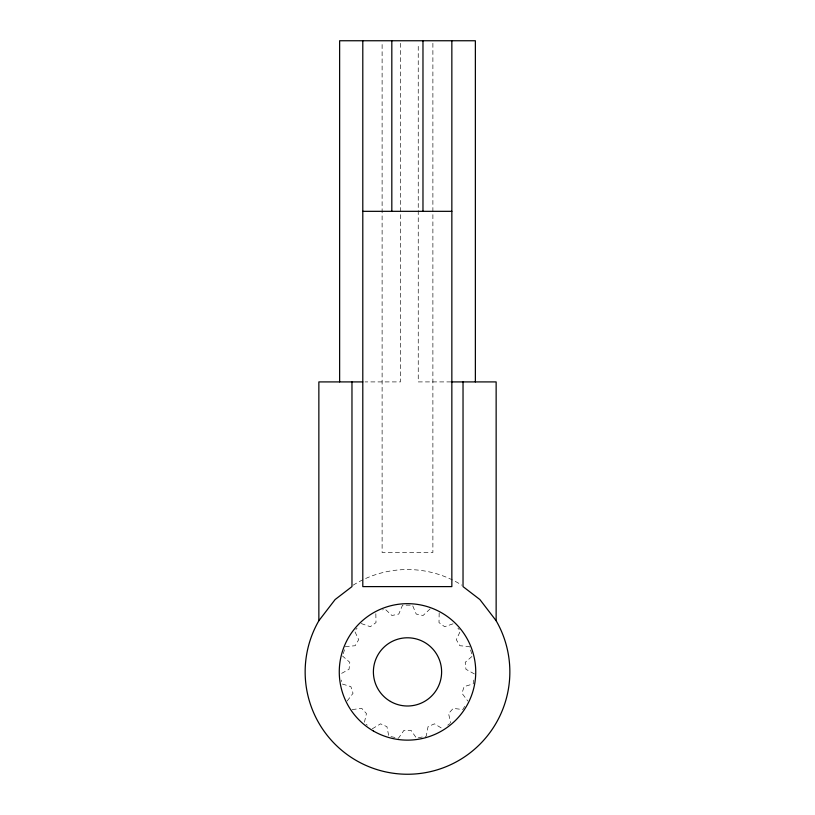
<?xml version="1.0" encoding="UTF-8"?>
<svg xmlns="http://www.w3.org/2000/svg" width="815" height="815" viewBox="0 0 815 815"><rect width="100%" height="100%" fill="white"/><g stroke="black" fill="none" stroke-linecap="round" stroke-linejoin="round"><path stroke-width="0.61" stroke-dasharray="4.08 3.06" d="M400.44 43.297L400.44 381.909L365.1 381.909M439.173 612.951L439 622.599L444.654 626.715L453.782 623.557M473.749 680.107L473.362 683.816L464.122 686.627L461.962 693.27L467.779 700.971M343.258 653.64L345.56 646.56L355.177 645.725L358.671 639.673L354.586 630.932L357.072 628.161M464.682 706.35L462.818 709.57L453.242 708.378L448.556 713.573L450.746 722.976M347.221 700.971L353.038 693.27L350.878 686.627L341.638 683.816L341.251 680.107M430.116 608.917L423.056 615.508L416.221 614.052L412.461 605.158L402.539 605.158L398.78 614.052L391.944 615.508L384.884 608.917L382.622 609.926M447.73 725.167L449.737 723.71M372.282 728.814L380.554 723.832L386.942 726.674L388.775 736.149L398.474 738.217L404.006 730.301L410.994 730.301L416.526 738.217L426.225 736.149L428.058 726.674L434.446 723.832L442.718 728.814M341.658 673.363L349.054 669.278L349.788 662.32L342.494 655.994M352.182 709.57L361.758 708.378L366.444 713.573L364.254 722.976L367.27 725.167M450.909 381.909L418.248 381.909L418.238 43.297M361.218 623.557L370.346 626.715L376 622.599L375.827 612.951M474.391 673.944L465.946 669.278L465.212 662.32L472.506 655.994L469.44 646.56L459.823 645.725L456.329 639.673L460.414 630.932L457.928 628.161M432.887 43.297L432.887 552.499L382.113 552.499L382.113 43.297M353.068 585.221A102.354 102.354 0 0 1 461.932 585.221"/><path stroke-width="1.22" d="M339.631 381.909L339.631 40.75L475.369 40.75L475.369 381.909M362.797 40.75L362.797 586.606L451.846 586.606L451.846 40.75M362.797 381.909L318.859 381.909L318.859 620.724A102.354 102.354 0 0 0 407.5 774.25A102.354 102.354 0 0 0 496.141 620.724L496.141 381.909L451.846 381.909M318.859 620.724L335.128 599.534L351.968 586.606L351.968 381.909M362.797 211.329L451.846 211.329M496.141 620.724L479.872 599.534L463.032 586.606L463.032 381.909M422.975 40.75L422.975 211.329M391.821 40.75L391.821 211.329M390.446 701.44A34.118 34.118 0 0 0 441.618 671.896A34.118 34.118 0 0 0 390.446 642.352A34.118 34.118 0 0 0 390.446 701.44M373.382 730.994A68.236 68.236 0 0 0 475.736 671.896A68.236 68.236 0 0 0 373.382 612.809A68.236 68.236 0 0 0 373.382 730.994"/></g></svg>
